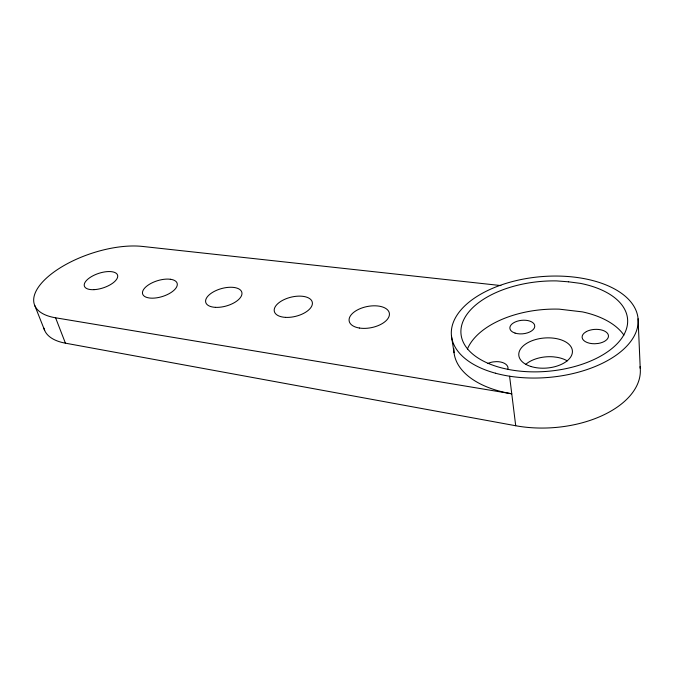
<?xml version="1.0" encoding="UTF-8"?>
<svg xmlns="http://www.w3.org/2000/svg" width="674" height="674" viewBox="0 0 674 674"><rect width="100%" height="100%" fill="white"/><g stroke="black" fill="none" stroke-linecap="round" stroke-linejoin="round"><path stroke-width="1.01" d="M500.908 285.574L142.45 246.431A70.037 30.44 -18.4 0 0 49.64 275.346A70.037 30.44 -18.4 0 0 55.588 317.791L65.429 343.176L515.711 425.741A91.041 52.479 -4.1 0 0 640.039 366.656M55.588 317.791L511.76 393.793A92.759 51.241 -4.7 0 1 453.872 348.728M34.812 305.625L44.669 330.445M451.437 335.964L454.04 352.671M509.586 376.218L515.711 425.741M638.067 318.785L640.233 368.333M525.552 364.516A26.589 15.3 -4.2 0 1 553.295 356.832L557.204 357.338A26.589 15.3 -4.2 0 1 567.255 360.876M65.429 343.176A69.026 31.459 -18.7 0 1 43.869 328.078M467.402 349.048A82.177 46.144 -4.5 0 1 559.184 309.147L582.471 311.894A82.177 46.144 -4.5 0 1 623.922 335.147M487.909 363.463A13.05 7.515 -6.3 0 1 493.107 361.921L496.468 361.635A13.05 7.515 -6.3 0 1 507.977 369.057M586.346 331.6L584.156 333.108A13.21 7.187 -3.1 0 0 583.591 340.319A13.21 7.187 -3.1 0 0 594.746 343.757L598.209 343.454A13.21 7.187 -3.1 0 0 606.962 332.762A13.21 7.187 -3.1 0 0 586.346 331.6M170.337 279.255L168.062 279.087A18.063 8.273 -17.3 0 0 146.056 286.728A18.063 8.273 -17.3 0 0 147.126 297.537L149.165 297.967A18.063 8.273 -17.3 0 0 173.724 290.511A18.063 8.273 -17.3 0 0 170.337 279.255M568.586 281.825L556.648 280.906A83.618 45.057 -5.1 0 0 464.015 343.689A83.618 45.057 -5.1 0 0 597.964 357.565A83.618 45.057 -5.1 0 0 580.297 283.358L568.586 281.825M515.037 333.091L512.661 332.038A12.503 6.765 -5.8 0 1 517.101 321.262A12.503 6.765 -5.8 0 1 534.575 324.969L534.735 326.73A12.503 6.765 -5.8 0 1 527.531 332.855A12.503 6.765 -5.8 0 1 515.037 333.091M285.532 317.37A19.529 9.857 -13.8 0 0 312.306 302.289A19.529 9.857 -13.8 0 0 282.077 300.638A19.529 9.857 -13.8 0 0 285.532 317.37M495.407 373.194A93.711 50.525 -5.1 0 0 638.126 322.863A93.711 50.525 -5.1 0 0 500.639 285.169A93.711 50.525 -5.1 0 0 495.407 373.194M359.36 328.027A20.473 10.767 -11.3 0 0 389.437 314.067A20.473 10.767 -11.3 0 0 358.964 309.172A20.473 10.767 -11.3 0 0 359.36 328.027M94.023 289.66A17.482 7.591 -18.4 0 0 117.647 275.447A17.482 7.591 -18.4 0 0 91.226 276.753A17.482 7.591 -18.4 0 0 94.023 289.66M215.394 307.344A18.737 9.032 -15.7 0 0 241.958 293.03A18.737 9.032 -15.7 0 0 213.97 291.564A18.737 9.032 -15.7 0 0 215.394 307.344M530.893 366.479A26.901 15.081 -4.6 0 0 572.386 352.409A26.901 15.081 -4.6 0 0 533.488 340.21A26.901 15.081 -4.6 0 0 530.893 366.479"/></g></svg>
